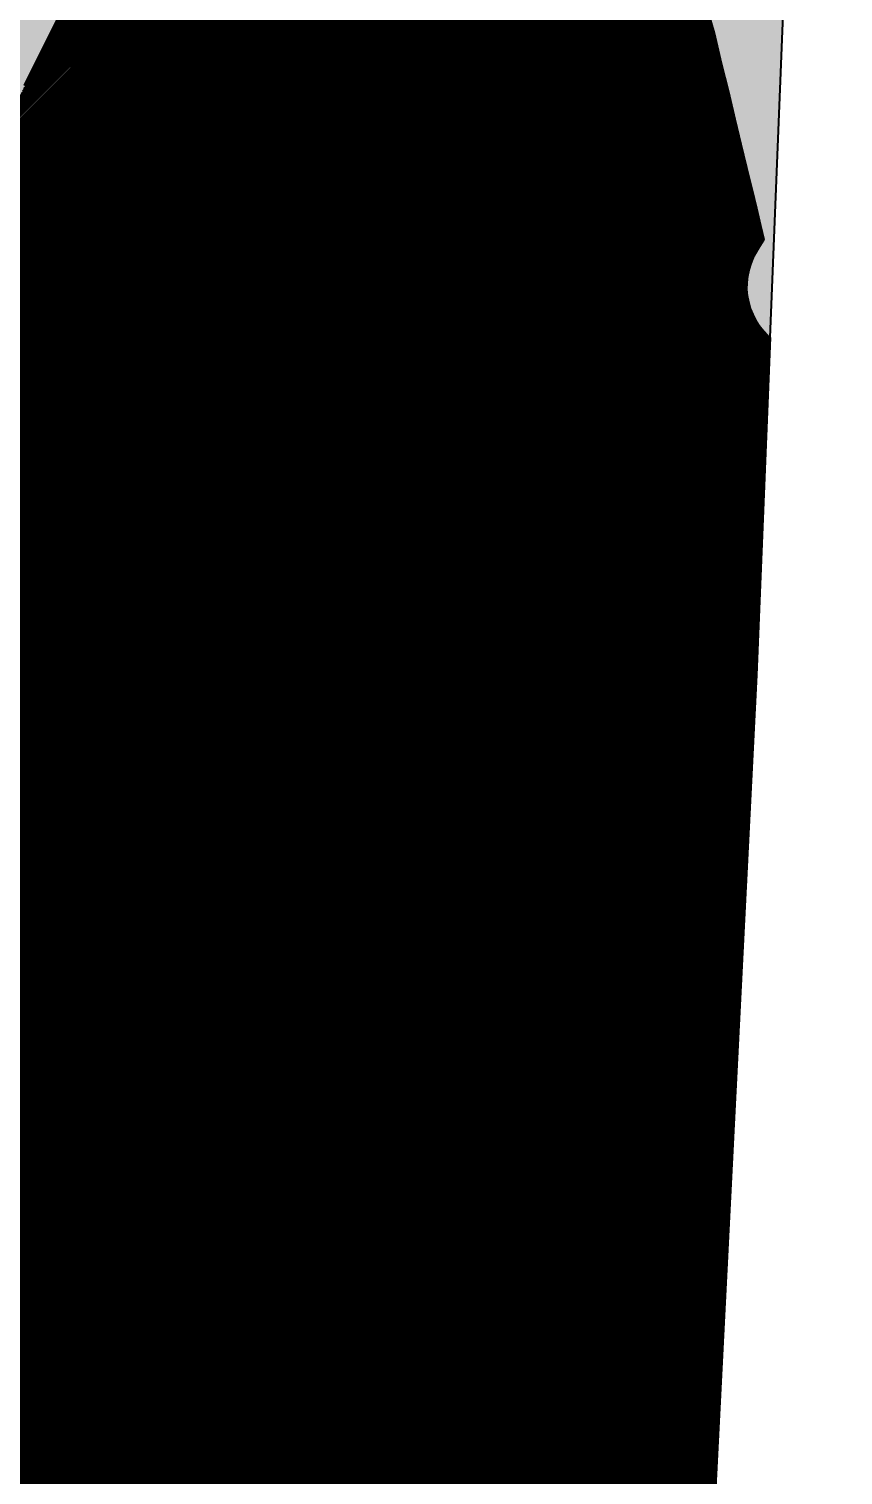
# Model space of a CAD drawing. Header units: metres. Extents: x 729358 to 733474, y 1423022 to 1426173.
# Drawn here: x 731146.5 to 731256.2, y 1424212.4 to 1424407.1 of the extents above; entities that cross this region are included whole.
import ezdxf

# ---------------------------------------------------------------- set-up
doc = ezdxf.new("R2010")
doc.units = ezdxf.units.M
for name, color, linetype in [('BOUNDARY', 7, 'Continuous'), ('GREEN_AREA', 7, 'Continuous'), ('PARCEL_BORDER', 7, 'Continuous'), ('PARCEL_L', 7, 'Continuous'), ('PARCEL_S', 7, 'Continuous')]:
    doc.layers.add(name, color=color, linetype=linetype)

msp = doc.modelspace()

# ---------------------------------------------------------------- hatches: boundary and pattern name
at = {"layer": 'BOUNDARY', "true_color": 0xdcdcdc}
h = msp.add_hatch(dxfattribs=at)
h.set_pattern_fill('SOLID')
h.paths.add_polyline_path([(731147.16, 1424721.86), (731256.16, 1424608.75), (731244.45, 1424320.13), (731216.28, 1423762.84), (731085.59, 1423834.2), (731085.45, 1423834.27), (731029.37, 1423862.74), (731029.22, 1423862.81), (730813.25, 1423963.61), (730747.11, 1423994.49), (730747.07, 1423994.51), (730733.5, 1424000.7), (730660.17, 1424039.15), (730617.42, 1424061.56), (730529.44, 1424109.24), (730310.18, 1424230.03), (730192.73, 1424303.57), (730172.54, 1424316.68), (730172.45, 1424316.74), (729875.07, 1424500.8), (729806.43, 1424543.45), (729687.49, 1424617.38), (729569.32, 1424690.82), (729612.42, 1424741.31), (729675.47, 1424785.2), (729675.56, 1424785.27), (729762.88, 1424849.07), (729816.98, 1424888.6), (729996.73, 1425019.9), (730119.82, 1425084.44), (730120.07, 1425084.58), (730266.65, 1425172.21), (730267.07, 1425172.49), (730267.45, 1425172.81), (730267.81, 1425173.17), (730268.12, 1425173.56), (730268.4, 1425173.98), (730268.63, 1425174.42), (730359.38, 1425372.62), (730359.55, 1425373.05), (730359.68, 1425373.49), (730359.77, 1425373.93), (730395.3, 1425601.1), (730395.35, 1425601.52), (730395.36, 1425601.94), (730395.34, 1425602.37), (730390.26, 1425652.75), (730458.22, 1425806.03), (730647.82, 1425710.72), (730656.83, 1425706.19), (730670.25, 1425699.44), (730680.5, 1425694.29), (730680.96, 1425694.09), (730681.44, 1425693.93), (730681.93, 1425693.82), (730682.43, 1425693.77), (730682.94, 1425693.76), (730683.44, 1425693.81), (730683.94, 1425693.9), (730684.42, 1425694.05), (730684.89, 1425694.24), (730685.33, 1425694.48), (730685.75, 1425694.77), (730686.14, 1425695.09), (730686.49, 1425695.45), (730686.81, 1425695.85), (730687.08, 1425696.27), (730728.18, 1425768.01), (730728.19, 1425768.02), (730769.13, 1425840.14), (730805.64, 1425904.46), (731213.98, 1425663.18), (731130.61, 1425526.56), (731130.37, 1425526.13), (731130.18, 1425525.67), (731130.04, 1425525.2), (731129.94, 1425524.72), (731129.89, 1425524.23), (731129.88, 1425523.74), (731129.93, 1425523.25), (731130.02, 1425522.76), (731130.16, 1425522.29), (731130.35, 1425521.83), (731130.58, 1425521.4), (731130.85, 1425520.99), (731131.17, 1425520.61), (731131.51, 1425520.26), (731131.9, 1425519.94), (731132.31, 1425519.67), (731180.61, 1425490.69), (731133.33, 1425350.71), (731133.22, 1425350.34), (731133.14, 1425349.98), (731105.49, 1425193.29), (731092.66, 1425120.94), (731092.59, 1425120.23), (731084.29, 1424870.04), (731084.29, 1424869.91), (731083.66, 1424789.99), (731083.68, 1424789.51), (731083.74, 1424789.03), (731083.86, 1424788.56), (731084.01, 1424788.11), (731084.21, 1424787.67), (731084.46, 1424787.25), (731084.74, 1424786.85), (731085.05, 1424786.49), (731147.16, 1424721.86), (731147.16, 1424721.86)])
at = {"layer": 'GREEN_AREA', "true_color": 0x96c896}
h = msp.add_hatch(dxfattribs=at)
h.set_pattern_fill('SOLID')
h.paths.add_polyline_path([(731243.21, 1424371.21), (731243.37, 1424370.34), (731243.62, 1424369.5), (731243.95, 1424368.68), (731244.35, 1424367.89), (731244.83, 1424367.15), (731245.39, 1424366.46), (731246, 1424365.83), (731246.3, 1424365.58), (731244.45, 1424320.13), (731238.3, 1424198.29), (731232.77, 1424197.61), (731223.79, 1424196.57), (731214.81, 1424195.58), (731205.81, 1424194.65), (731196.81, 1424193.77), (731187.81, 1424192.95), (731178.8, 1424192.19), (731169.78, 1424191.49), (731160.76, 1424190.85), (731151.73, 1424190.26), (731142.7, 1424189.73), (731133.64, 1424189.25), (731125.13, 1424188.81), (731117.2, 1424188.39), (731109.82, 1424188.01), (731103.02, 1424187.65), (731096.78, 1424187.32), (731091.11, 1424187.03), (731086.57, 1424186.79), (731086.53, 1424186.97), (731085.81, 1424188.96), (731084.91, 1424190.88), (731083.82, 1424192.7), (731082.56, 1424194.4), (731081.13, 1424195.97), (731079.56, 1424197.4), (731077.86, 1424198.66), (731076.24, 1424199.63), (731076.62, 1424201.03), (731078.11, 1424206.45), (731079.76, 1424212.46), (731081.58, 1424219.08), (731083.56, 1424226.3), (731085.71, 1424234.12), (731088.02, 1424242.55), (731090.49, 1424251.57), (731093.13, 1424261.17), (731095.87, 1424270.69), (731098.72, 1424280.17), (731101.68, 1424289.61), (731104.75, 1424299.01), (731107.94, 1424308.36), (731111.24, 1424317.67), (731114.65, 1424326.94), (731118.18, 1424336.16), (731121.81, 1424345.34), (731125.56, 1424354.48), (731129.43, 1424363.57), (731133.4, 1424372.62), (731137.49, 1424381.63), (731141.69, 1424390.6), (731146, 1424399.52), (731150.44, 1424408.43), (731154.61, 1424416.81), (731158.5, 1424424.62), (731162.12, 1424431.88), (731165.46, 1424438.58), (731168.52, 1424444.73), (731171.3, 1424450.31), (731173.8, 1424455.34), (731176.03, 1424459.8), (731177.98, 1424463.71), (731179.64, 1424467.06), (731180.49, 1424468.75), (731181, 1424468.82), (731181.86, 1424469.03), (731182.7, 1424469.32), (731182.71, 1424469.33), (731182.73, 1424469.32), (731184.5, 1424468.11), (731186.5, 1424466.75), (731188.71, 1424465.25), (731191.15, 1424463.59), (731193.8, 1424461.78), (731196.68, 1424459.82), (731199.78, 1424457.71), (731203.1, 1424455.45), (731206.56, 1424453.1), (731209.77, 1424450.71), (731212.83, 1424448.22), (731215.72, 1424445.63), (731218.47, 1424442.94), (731221.06, 1424440.16), (731223.49, 1424437.27), (731225.78, 1424434.28), (731227.92, 1424431.19), (731229.91, 1424428), (731231.75, 1424424.7), (731233.44, 1424421.29), (731234.99, 1424417.78), (731236.39, 1424414.15), (731237.64, 1424410.41), (731238.74, 1424406.57), (731239.72, 1424402.5), (731240.67, 1424398.6), (731241.55, 1424394.95), (731242.36, 1424391.57), (731243.12, 1424388.44), (731243.81, 1424385.58), (731244.44, 1424382.97), (731245, 1424380.63), (731245.45, 1424378.76), (731245.45, 1424378.75), (731244.79, 1424377.68), (731244.46, 1424377.14), (731244.03, 1424376.37), (731243.69, 1424375.56), (731243.42, 1424374.72), (731243.24, 1424373.85), (731243.14, 1424372.97), (731243.13, 1424372.09), (731243.21, 1424371.21)])
h.paths.add_polyline_path([(731152.79, 1424281.39), (731218.23, 1424281.39), (731218.23, 1424399.01), (731152.79, 1424399.01), (731152.79, 1424281.39)])
h.paths.add_polyline_path([(731103.67, 1424219.97), (731131.55, 1424219.97), (731131.55, 1424262.13), (731103.67, 1424262.13), (731103.67, 1424219.97)])
h.paths.add_polyline_path([(731122.33, 1424343.37), (731122.33, 1424292.81), (731142.99, 1424292.81), (731142.99, 1424343.37), (731122.33, 1424343.37)])
h.paths.add_polyline_path([(731189.48, 1424267.16), (731170.99, 1424267.16), (731170.99, 1424217.44), (731189.48, 1424217.44), (731189.48, 1424267.16)])
h.paths.add_polyline_path([(731219.27, 1424219.46), (731219.27, 1424263.73), (731197.21, 1424263.73), (731197.21, 1424219.46), (731219.27, 1424219.46)])
at = {"layer": 'PARCEL_L', "true_color": 0xffffc8}
h = msp.add_hatch(dxfattribs=at)
h.set_pattern_fill('SOLID')
h.paths.add_polyline_path([(731218.23, 1424281.39), (731218.23, 1424399.01), (731152.79, 1424399.01), (731152.79, 1424281.39), (731218.23, 1424281.39)])
at = {"layer": 'PARCEL_S', "true_color": 0xffc8c8}
h = msp.add_hatch(dxfattribs=at)
h.set_pattern_fill('SOLID')
h.paths.add_polyline_path([(731189.48, 1424217.44), (731189.48, 1424267.16), (731170.99, 1424267.16), (731170.99, 1424217.44), (731189.48, 1424217.44)])
h = msp.add_hatch(dxfattribs=at)
h.set_pattern_fill('SOLID')
h.paths.add_polyline_path([(731219.27, 1424219.46), (731219.27, 1424263.73), (731197.21, 1424263.73), (731197.21, 1424219.46), (731219.27, 1424219.46)])

# ---------------------------------------------------------------- linework, layer by layer
at = {"layer": 'PARCEL_BORDER', "lineweight": 40, "true_color": 0x323232}
for points in [[(731248.11, 1424410.19), (731246.3, 1424365.58), (731246, 1424365.83), (731245.39, 1424366.46), (731244.83, 1424367.15), (731244.35, 1424367.89), (731243.95, 1424368.68), (731243.62, 1424369.5), (731243.37, 1424370.34), (731243.21, 1424371.21), (731243.13, 1424372.09), (731243.14, 1424372.97), (731243.24, 1424373.85), (731243.42, 1424374.72), (731243.69, 1424375.56), (731244.03, 1424376.37), (731244.46, 1424377.14), (731244.79, 1424377.68), (731245.45, 1424378.75), (731245.45, 1424378.76), (731245, 1424380.63), (731244.44, 1424382.97), (731243.81, 1424385.58), (731243.12, 1424388.44), (731242.36, 1424391.57), (731241.55, 1424394.95), (731240.67, 1424398.6), (731239.72, 1424402.5), (731238.74, 1424406.57), (731237.64, 1424410.41)], [(731150.44, 1424408.43), (731146, 1424399.52)]]:
    msp.add_lwpolyline(points, dxfattribs=at)
at = {"layer": 'PARCEL_BORDER', "lineweight": 50, "true_color": 0x326432}
for points in [[(731237.64, 1424410.41), (731238.74, 1424406.57), (731239.72, 1424402.5), (731240.67, 1424398.6), (731241.55, 1424394.95), (731242.36, 1424391.57), (731243.12, 1424388.44), (731243.81, 1424385.58), (731244.44, 1424382.97), (731245, 1424380.63), (731245.45, 1424378.76), (731245.45, 1424378.75), (731244.79, 1424377.68), (731244.46, 1424377.14), (731244.03, 1424376.37), (731243.69, 1424375.56), (731243.42, 1424374.72), (731243.24, 1424373.85), (731243.14, 1424372.97), (731243.13, 1424372.09), (731243.21, 1424371.21), (731243.21, 1424371.21), (731243.37, 1424370.34), (731243.62, 1424369.5), (731243.95, 1424368.68), (731244.35, 1424367.89), (731244.83, 1424367.15), (731245.39, 1424366.46), (731246, 1424365.83), (731246.3, 1424365.58), (731244.45, 1424320.13), (731238.3, 1424198.29)], [(731146, 1424399.52), (731150.44, 1424408.43)]]:
    msp.add_lwpolyline(points, dxfattribs=at)
at = {"layer": 'PARCEL_BORDER', "lineweight": 50, "true_color": 0x323232}
for points in [[(731218.23, 1424281.39), (731218.23, 1424399.01), (731152.79, 1424399.01), (731152.79, 1424281.39), (731218.23, 1424281.39)], [(731189.48, 1424217.44), (731189.48, 1424267.16), (731170.99, 1424267.16), (731170.99, 1424217.44), (731189.48, 1424217.44)], [(731219.27, 1424219.46), (731219.27, 1424263.73), (731197.21, 1424263.73), (731197.21, 1424219.46), (731219.27, 1424219.46)]]:
    msp.add_lwpolyline(points, close=True, dxfattribs=at)

doc.saveas('drawing.dxf')
